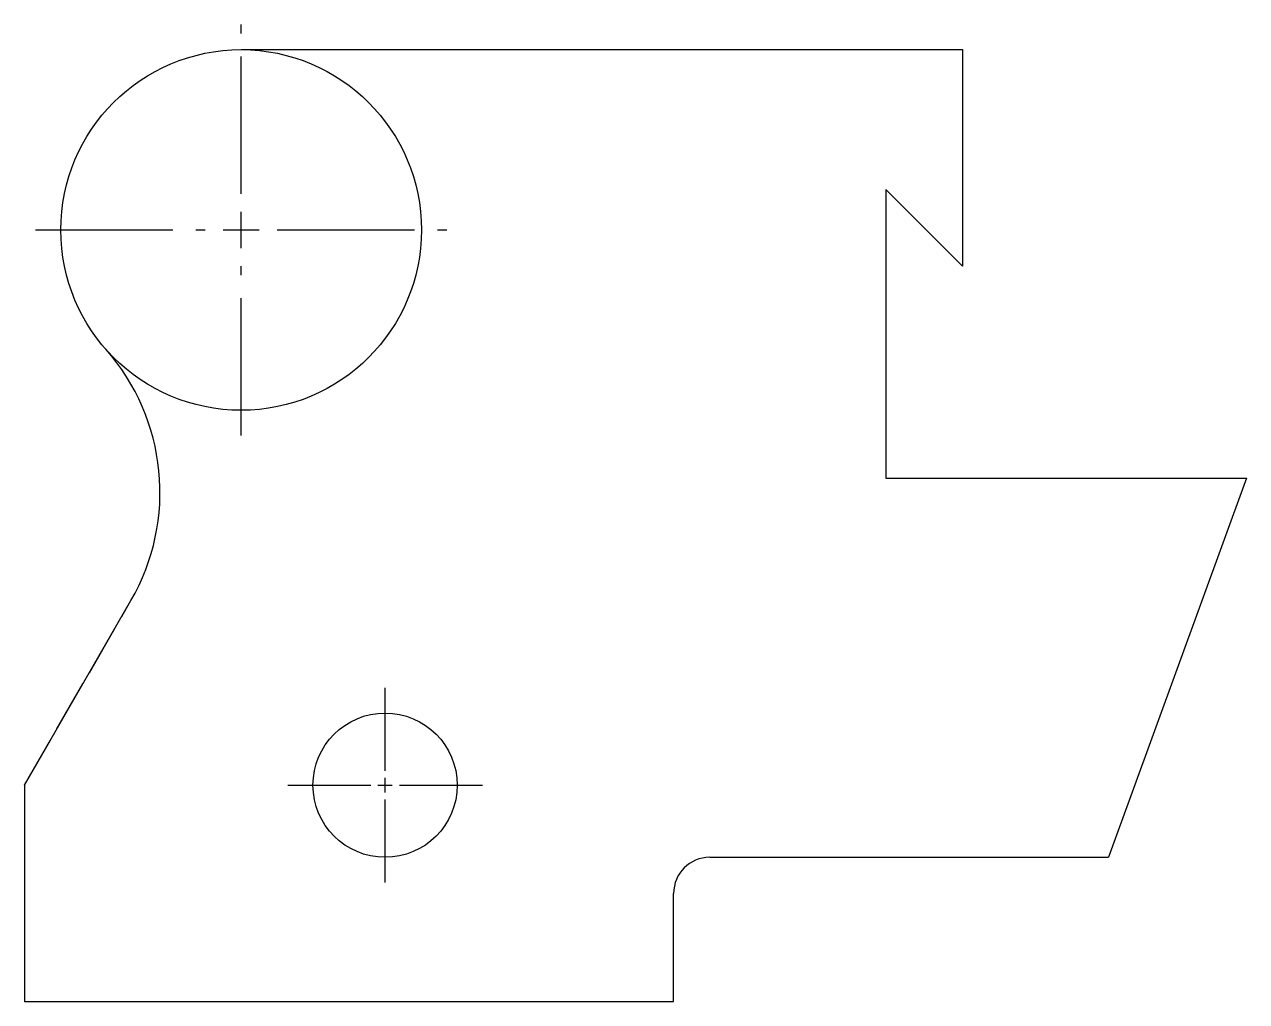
# Model space of a CAD drawing. Header units: millimetres. Extents: x 1884 to 2054, y 1602 to 1737.
import ezdxf

# ---------------------------------------------------------------- set-up
doc = ezdxf.new("R2010")
doc.units = ezdxf.units.MM
doc.linetypes.add('ACAD_ISO02W100', pattern=[15, 12, -3])
doc.linetypes.add('CENTER2', pattern=[28.575, 19.05, -3.175, 3.175, -3.175])

# ---------------------------------------------------------------- blocks, each defined once
blk = doc.blocks.new('*U2')
at = {"color": 0, "linetype": 'CENTER2', "transparency": 16777216}
for p, q in [((0, 5), (0, 28.5)), ((-28.5, 0), (-5, 0)), ((5, 0), (28.5, 0)), ((0, -28.5), (0, -5))]:
    blk.add_line(p, q, dxfattribs=at)
at = {"color": 0, "linetype": 'Continuous', "transparency": 16777216}
for p, q in [((0, -2.5), (0, 2.5)), ((-2.5, 0), (2.5, 0))]:
    blk.add_line(p, q, dxfattribs=at)
blk = doc.blocks.new('*U3')
at = {"color": 0, "linetype": 'CENTER2', "transparency": 16777216}
for p, q in [((0, 2), (0, 13.5)), ((-13.5, 0), (-2, 0)), ((2, 0), (13.5, 0)), ((0, -13.5), (0, -2))]:
    blk.add_line(p, q, dxfattribs=at)
at = {"color": 0, "linetype": 'Continuous', "transparency": 16777216}
for p, q in [((-1, 0), (1, 0)), ((0, -1), (0, 1))]:
    blk.add_line(p, q, dxfattribs=at)

msp = doc.modelspace()

# ---------------------------------------------------------------- linework, layer by layer
at = {"ltscale": 0.6}
for p, q in [((1914.53, 1733.6), (2014.53, 1733.6)), ((2014.53, 1733.6), (2014.53, 1703.6)), ((2014.53, 1703.6), (2003.92, 1714.2)), ((2003.92, 1714.2), (2003.92, 1674.2)), ((2003.92, 1674.2), (2053.92, 1674.2)), ((2053.92, 1674.2), (2034.79, 1621.63))]:
    msp.add_line(p, q, dxfattribs=at)
at = {"linetype": 'ByBlock', "ltscale": 0.6}
for p, q in [((1884.49, 1631.63), (1899.26, 1657.22)), ((1979.49, 1621.63), (2034.79, 1621.63))]:
    msp.add_line(p, q, dxfattribs=at)
at = {"linetype": 'ACAD_ISO02W100', "ltscale": 0.6}
msp.add_line((1884.49, 1631.63), (1899.26, 1657.22), dxfattribs=at)
for p, q in [((1884.49, 1631.63), (1884.49, 1601.63)), ((1974.49, 1601.63), (1974.49, 1616.63)), ((1884.49, 1601.63), (1974.49, 1601.63))]:
    msp.add_line(p, q)
at = {"ltscale": 0.6}
msp.add_circle((1914.53, 1708.6), 25, dxfattribs=at)
msp.add_circle((1934.49, 1631.63), 10)
msp.add_arc((1873.28, 1672.22), 30, 330, 41.4099, dxfattribs=at)
at = {"linetype": 'ByBlock', "ltscale": 0.6}
msp.add_arc((1979.49, 1616.63), 5, 90, 180, dxfattribs=at)

# ---------------------------------------------------------------- block references
at = {"linetype": 'CENTER2'}
for name, p in [('*U2', (1914.53, 1708.6)), ('*U3', (1934.49, 1631.63))]:
    msp.add_blockref(name, p, dxfattribs=at)

doc.saveas('drawing.dxf')
